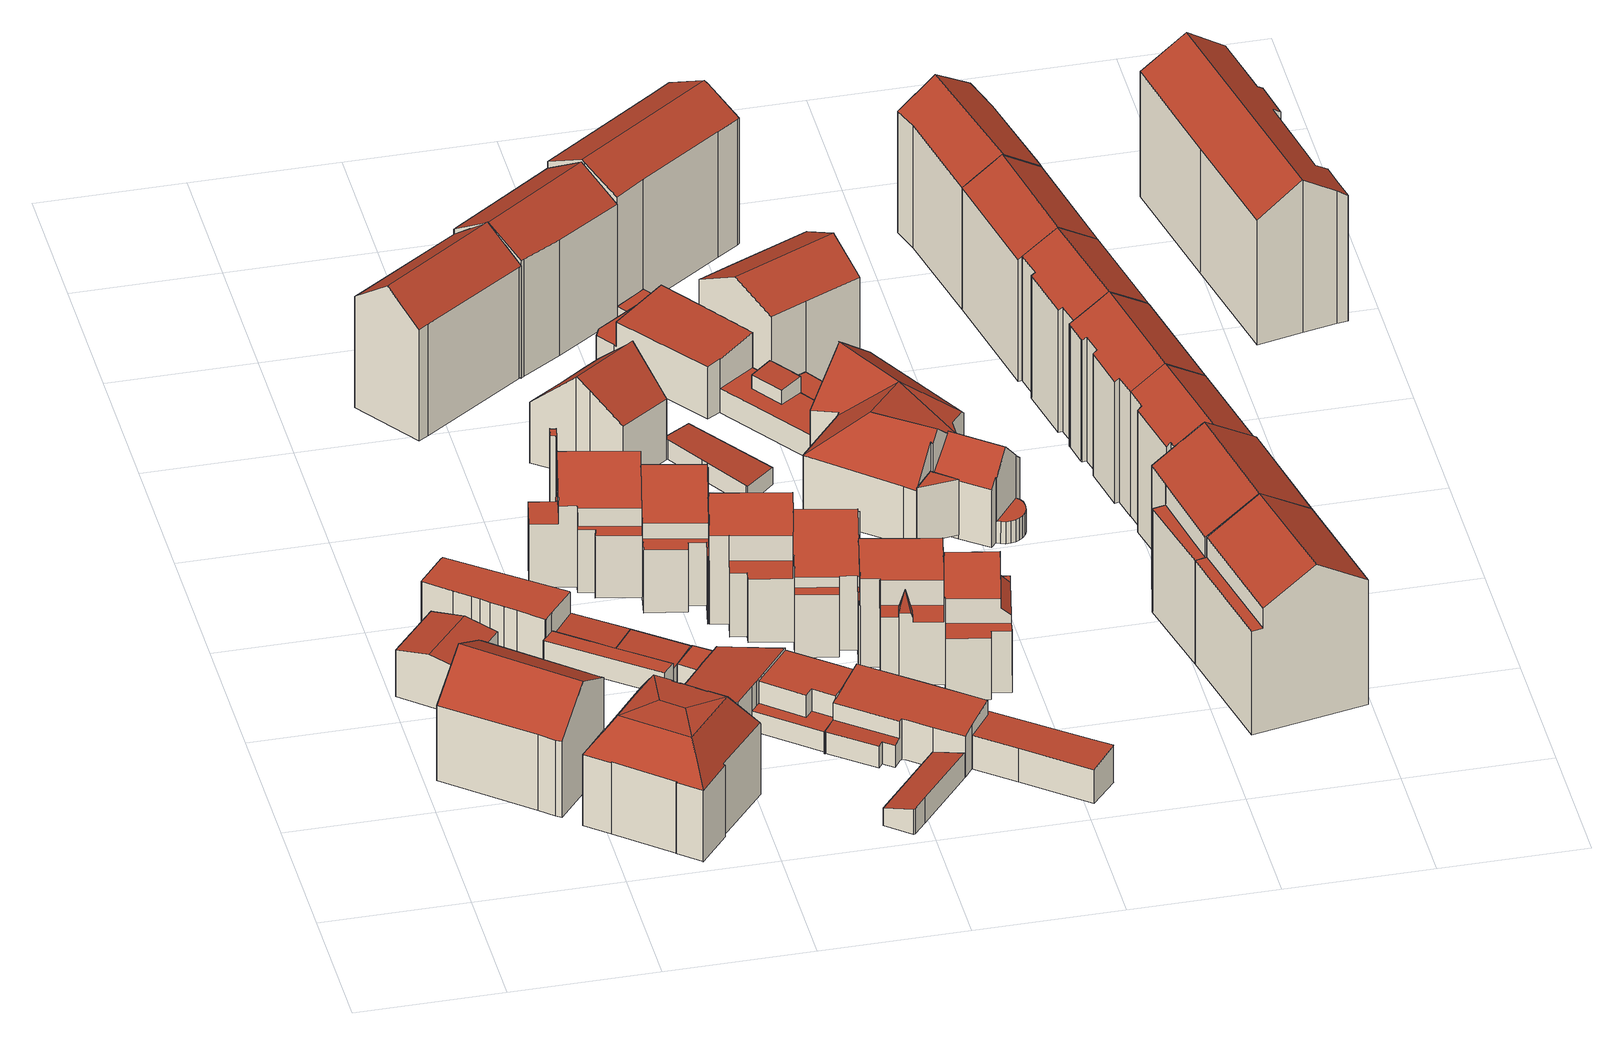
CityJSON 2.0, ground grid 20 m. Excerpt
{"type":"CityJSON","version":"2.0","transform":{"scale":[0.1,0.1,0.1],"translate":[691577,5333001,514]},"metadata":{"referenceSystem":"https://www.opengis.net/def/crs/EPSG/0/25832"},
"CityObjects":{
"building1":{"type":"Building","attributes":{"Gemeindeschluessel":"09162000","HoeheDach":"532.790","HoeheGrund":"515.378","Methode":"2000","NiedrigsteTraufeDesGebaeudes":"527.040","Geometrietyp2DReferenz":"3000","function":"31001_1000","roofType":"3100","measuredHeight":17.41,"storeysAboveGround":5},"geometry":[{"type":"MultiSurface","lod":"2","boundaries":[[[0,1,2,3,4,5,6,7,8]],[[2,9,10,3]],[[6,11,12,7]],[[0,13,14,15,1]],[[16,17,18,10,9,15,14]],[[5,17,16,11,6]],[[1,15,9,2]],[[19,12,11,16,14,13]],[[7,12,19,8]],[[8,19,13,0]],[[3,10,18,4]],[[4,18,17,5]]],"semantics":{"surfaces":[{"type":"GroundSurface"},{"type":"WallSurface"},{"type":"RoofSurface"}],"values":[0,1,1,1,2,1,1,2,1,1,1,1]}}]},
"building2":{"type":"Building","attributes":{"Gemeindeschluessel":"09162000","HoeheDach":"523.730","HoeheGrund":"515.573","Methode":"1000","NiedrigsteTraufeDesGebaeudes":"522.812","Geometrietyp2DReferenz":"3000","function":"31001_1000","roofType":"3100","measuredHeight":8.16,"storeysAboveGround":2},"geometry":[{"type":"MultiSurface","lod":"2","boundaries":[[[20,21,22,23]],[[24,25,26,27]],[[28,29,25,24]],[[27,26,20,23,30,31]],[[30,23,22,32]],[[32,22,21,29,28]],[[32,28,24,27,31,30]],[[21,20,26,25,29]]],"semantics":{"surfaces":[{"type":"RoofSurface"},{"type":"WallSurface"},{"type":"GroundSurface"}],"values":[0,1,1,1,1,1,2,0]}}]},
"building3":{"type":"Building","attributes":{"Gemeindeschluessel":"09162000","HoeheDach":"531.680","HoeheGrund":"515.320","Methode":"2000","NiedrigsteTraufeDesGebaeudes":"526.230","Geometrietyp2DReferenz":"3000","function":"31001_1000","roofType":"3400","measuredHeight":16.36,"storeysAboveGround":3},"geometry":[{"type":"MultiSurface","lod":"2","boundaries":[[[33,34,35,36]],[[37,38,39,40]],[[41,42,43,44]],[[45,41,44,46,47,48,37,40,49,50,51,52,53,54,33,36,55,56,57,58,59,60,61,62,63,64,65]],[[62,66,67,63]],[[68,39,38,69,70,71,72,73,74,75]],[[35,76,77,56,55,36]],[[50,78,79,51]],[[80,75,74]],[[81,82,66,62,61,60]],[[83,84,77,76]],[[39,68,40]],[[59,85,81,60]],[[40,68,75,80,49]],[[41,45,65,86,87,42]],[[88,89,90,73]],[[47,46,91,70,69,48]],[[63,67,92,64]],[[79,93,94,52,51]],[[95,96,82,81,85,83,76,35,34,97,89,88]],[[72,95,88,73]],[[44,43,91,46]],[[59,58,57,84,83,85]],[[56,77,84,57]],[[33,54,53,98,97,34]],[[99,96,95,72]],[[64,92,86,65]],[[52,94,98,53]],[[96,87,86,92,67,66,82]],[[48,69,38,37]],[[49,80,78,50]],[[100,89,97,98,94,93]],[[74,73,90,89,100,93,79,78,80]],[[71,70,91,43,42,87,96,99,72]]],"semantics":{"surfaces":[{"type":"WallSurface"},{"type":"GroundSurface"},{"type":"RoofSurface"}],"values":[0,0,0,1,0,2,0,0,0,0,2,0,0,0,0,2,0,0,0,2,2,0,0,0,0,2,0,0,2,0,0,2,2,2]}}]},
"building4":{"type":"Building","attributes":{"Gemeindeschluessel":"09162000","HoeheDach":"521.650","HoeheGrund":"514.339","Methode":"9999","NiedrigsteTraufeDesGebaeudes":"521.650","Geometrietyp2DReferenz":"3000","function":"31001_1000","roofType":"1000","measuredHeight":7.31,"storeysAboveGround":2},"geometry":[{"type":"MultiSurface","lod":"2","boundaries":[[[101,102,103,104,105,106,107,108,109,110,111,112,113,114,115]],[[112,116,117,113]],[[106,118,119,107]],[[120,121,122,123,117,116,124,125,126,127,119,118,128,129,130]],[[102,120,130,103]],[[109,126,125,110]],[[103,130,129,104]],[[111,124,116,112]],[[114,123,122,115]],[[108,127,126,109]],[[105,128,118,106]],[[113,117,123,114]],[[107,119,127,108]],[[110,125,124,111]],[[115,122,121,101]],[[101,121,120,102]],[[104,129,128,105]]],"semantics":{"surfaces":[{"type":"GroundSurface"},{"type":"WallSurface"},{"type":"RoofSurface"}],"values":[0,1,1,2,1,1,1,1,1,1,1,1,1,1,1,1,1]}}]},
"building5":{"type":"Building","attributes":{"Gemeindeschluessel":"09162000","HoeheDach":"518.880","HoeheGrund":"515.483","Methode":"2000","NiedrigsteTraufeDesGebaeudes":"518.880","Geometrietyp2DReferenz":"3000","function":"31001_2463","roofType":"1000","measuredHeight":3.4,"storeysAboveGround":1},"geometry":[{"type":"MultiSurface","lod":"2","boundaries":[[[131,132,133,134]],[[135,136,132,131]],[[137,138,139,140,133,132,136,141]],[[142,141,136,135]],[[134,133,140,143]],[[144,137,141,142]],[[142,135,131,134,143,145,146,144]],[[145,139,138,146]],[[146,138,137,144]],[[143,140,139,145]]],"semantics":{"surfaces":[{"type":"WallSurface"},{"type":"RoofSurface"},{"type":"GroundSurface"}],"values":[0,0,1,0,0,0,2,0,0,0]}}]},
"building6":{"type":"Building","attributes":{"Gemeindeschluessel":"09162000","HoeheDach":"518.397","HoeheGrund":"515.453","Methode":"2000","NiedrigsteTraufeDesGebaeudes":"518.003","Geometrietyp2DReferenz":"3000","function":"31001_1000","roofType":"1000","measuredHeight":2.94,"storeysAboveGround":2},"geometry":[{"type":"MultiSurface","lod":"2","boundaries":[[[147,148,149,150]],[[151,152,148,147]],[[150,149,153,154]],[[154,153,155,156]],[[154,156,151,147,150]],[[149,148,152,155,153]],[[156,155,152,151]]],"semantics":{"surfaces":[{"type":"WallSurface"},{"type":"GroundSurface"},{"type":"RoofSurface"}],"values":[0,0,0,0,1,2,0]}}]},
"building7":{"type":"Building","attributes":{"Gemeindeschluessel":"09162000","HoeheDach":"518.130","HoeheGrund":"515.570","Methode":"2000","NiedrigsteTraufeDesGebaeudes":"518.130","Geometrietyp2DReferenz":"3000","function":"51009_1610","roofType":"1000","measuredHeight":2.56},"geometry":[{"type":"MultiSurface","lod":"2","boundaries":[[[157,158,159,160]],[[161,162,163,164]],[[164,163,158,157]],[[159,158,163,162]],[[161,164,157,160]],[[160,159,162,161]]],"semantics":{"surfaces":[{"type":"WallSurface"},{"type":"RoofSurface"},{"type":"GroundSurface"}],"values":[0,0,0,1,2,0]}}]},
"building8":{"type":"Building","attributes":{"Gemeindeschluessel":"09162000","HoeheDach":"518.397","HoeheGrund":"515.453","Methode":"2000","NiedrigsteTraufeDesGebaeudes":"518.004","Geometrietyp2DReferenz":"3000","function":"31001_1000","roofType":"1000","measuredHeight":2.94,"storeysAboveGround":2},"geometry":[{"type":"MultiSurface","lod":"2","boundaries":[[[151,152,165,166]],[[147,148,152,151]],[[147,151,166,167,168]],[[169,170,165,152,148]],[[168,169,148,147]],[[166,165,170,167]],[[167,170,169,168]]],"semantics":{"surfaces":[{"type":"WallSurface"},{"type":"GroundSurface"},{"type":"RoofSurface"}],"values":[0,0,1,2,0,0,0]}}]},
"building9":{"type":"Building","attributes":{"Gemeindeschluessel":"09162000","HoeheDach":"522.341","HoeheGrund":"515.404","Methode":"1000","NiedrigsteTraufeDesGebaeudes":"518.656","Geometrietyp2DReferenz":"3000","function":"31001_1000","roofType":"2100","measuredHeight":6.94,"storeysAboveGround":2},"geometry":[{"type":"MultiSurface","lod":"2","boundaries":[[[171,172,173,174,175,176,177,178,179,180]],[[177,181,182,178]],[[179,183,184,180]],[[174,185,186,175]],[[177,176,187,188,189,181]],[[179,178,182,190,191,183]],[[189,190,182,181]],[[189,188,191,190]],[[187,186,185,192,193,194,184,183,191,188]],[[194,171,180,184]],[[187,176,175,186]],[[172,193,192,173]],[[173,192,185,174]],[[171,194,193,172]]],"semantics":{"surfaces":[{"type":"GroundSurface"},{"type":"WallSurface"},{"type":"RoofSurface"}],"values":[0,1,1,1,1,1,2,1,2,1,1,1,1,1]}}]},
"building10":{"type":"Building","attributes":{"Gemeindeschluessel":"09162000","HoeheDach":"536.572","HoeheGrund":"515.158","Methode":"1000","NiedrigsteTraufeDesGebaeudes":"532.340","Geometrietyp2DReferenz":"3000","function":"31001_1000","roofType":"3100","measuredHeight":21.41,"storeysAboveGround":6},"geometry":[{"type":"MultiSurface","lod":"2","boundaries":[[[195,196,197,198]],[[199,200,201,202]],[[199,203,197,196,200]],[[204,198,197,203]],[[205,206,207,208]],[[206,204,203,199,202,207]],[[205,208,201,200,196,195]],[[202,201,208,207]],[[195,198,204,206,205]]],"semantics":{"surfaces":[{"type":"RoofSurface"},{"type":"WallSurface"},{"type":"GroundSurface"}],"values":[0,1,1,1,1,2,0,1,1]}}]},
"building11":{"type":"Building","attributes":{"Gemeindeschluessel":"09162000","HoeheDach":"532.075","HoeheGrund":"514.206","Methode":"2000","NiedrigsteTraufeDesGebaeudes":"523.849","Geometrietyp2DReferenz":"3000","function":"31001_1000","roofType":"3100","measuredHeight":17.87,"storeysAboveGround":4},"geometry":[{"type":"MultiSurface","lod":"2","boundaries":[[[209,210,211,212,213,214]],[[215,216,217,218]],[[219,220,221,222]],[[223,224,225,226,227,228,229,230]],[[231,232,233,234]],[[235,236,237,238,239,240]],[[241,242,226,225,243,244]],[[245,214,213,246,247,248,249,250,251]],[[252,253,242,241,254,255,256]],[[257,258,259,260,261,262]],[[263,264,231,234,265,266,267,236,235,268,269,270,271,272,273,224,223,274,275,215,218,258,257,219,222,210,209,276,277]],[[250,263,277,251]],[[252,256,278,229,228]],[[279,246,213,212]],[[247,280,255,254,281,282,283]],[[216,284,285,286,287]],[[288,283,282,289]],[[264,290,232,231]],[[291,265,234,233]],[[276,245,251,277]],[[265,291,292,266]],[[272,244,243,273]],[[293,221,220,262,261,294,286,256,255,280]],[[273,243,225,224]],[[212,211,295,279]],[[275,296,284,216,215]],[[297,294,261,260]],[[269,298,299,270]],[[287,286,294,297]],[[218,217,259,258]],[[286,285,278,256]],[[223,230,300,274]],[[298,301,302,288,289,299]],[[303,304,239,238]],[[267,305,237,236]],[[210,222,221,293,295,211]],[[240,239,304,249,248]],[[246,279,295,293,280,247]],[[287,297,260,259,217,216]],[[252,228,227,253]],[[240,248,247,283,288,302]],[[291,233,232,290,303,238,237,305,292]],[[272,271,281,254,241,244]],[[274,300,296,275]],[[257,262,220,219]],[[268,235,240,302,301]],[[268,301,298,269]],[[290,264,263,250,249,304,303]],[[271,270,299,289,282,281]],[[227,226,242,253]],[[245,276,209,214]],[[266,292,305,267]],[[230,229,278,285,284,296,300]]],"semantics":{"surfaces":[{"type":"WallSurface"},{"type":"RoofSurface"},{"type":"GroundSurface"}],"values":[0,0,0,0,0,0,1,1,0,0,2,0,0,0,1,0,0,0,0,0,0,0,1,0,1,0,0,0,0,0,0,0,1,0,0,0,1,0,1,1,0,1,0,0,0,0,0,0,0,0,0,0,1]}}]},
"building12":{"type":"Building","attributes":{"Gemeindeschluessel":"09162000","HoeheDach":"521.963","HoeheGrund":"515.460","Methode":"2000","NiedrigsteTraufeDesGebaeudes":"518.640","Geometrietyp2DReferenz":"3000","function":"31001_1000","roofType":"1000","measuredHeight":6.5,"storeysAboveGround":2},"geometry":[{"type":"MultiSurface","lod":"2","boundaries":[[[306,307,308,309,310,311,312,313]],[[310,309,314,315,316,311]],[[317,308,307,318]],[[319,320,321,322,323,324]],[[317,325,326,327,314,309,308]],[[328,329,321,320]],[[330,306,313,331]],[[327,326,328,320,319,324,332,333,334,316,315,314]],[[335,331,313,312,311,316,334,333,332]],[[324,323,335,332]],[[326,325,329,328]],[[322,321,329,325,317,318,330,331,335,323]],[[318,307,306,330]]],"semantics":{"surfaces":[{"type":"RoofSurface"},{"type":"WallSurface"},{"type":"GroundSurface"}],"values":[0,1,1,1,1,1,1,2,1,1,1,0,1]}}]},
"building13":{"type":"Building","attributes":{"Gemeindeschluessel":"09162000","HoeheDach":"518.957","HoeheGrund":"515.120","Methode":"1000","NiedrigsteTraufeDesGebaeudes":"517.737","Geometrietyp2DReferenz":"3000","function":"31001_1000","roofType":"2100","measuredHeight":3.84},"geometry":[{"type":"MultiSurface","lod":"2","boundaries":[[[336,337,338,339]],[[338,337,340,341,342,343]],[[336,339,344,345,346,347]],[[343,344,339,338]],[[342,345,344,343]],[[341,346,345,342]],[[340,347,346,341]],[[347,340,337,336]]],"semantics":{"surfaces":[{"type":"WallSurface"},{"type":"GroundSurface"},{"type":"RoofSurface"}],"values":[0,1,2,0,0,0,0,0]}}]},
"building14":{"type":"Building","attributes":{"Gemeindeschluessel":"09162000","HoeheDach":"530.280","HoeheGrund":"515.076","Methode":"2000","NiedrigsteTraufeDesGebaeudes":"524.490","Geometrietyp2DReferenz":"3000","function":"31001_1000","roofType":"3100","measuredHeight":15.2,"storeysAboveGround":4},"geometry":[{"type":"MultiSurface","lod":"2","boundaries":[[[348,349,350,351]],[[351,350,352,353]],[[354,355,356,357,358]],[[359,360,361,362]],[[363,364,365,366]],[[367,368,360,359]],[[353,352,369,370,371]],[[371,370,368,367]],[[366,365,349,348]],[[358,357,372,373]],[[362,361,355,354]],[[374,375,364,363]],[[353,371,367,359,362,354,358,373,374,363,366,348,351]],[[355,361,360,368,370,369,356]],[[357,356,369,352,350,349,365,364,375,372]],[[373,372,375,374]]],"semantics":{"surfaces":[{"type":"WallSurface"},{"type":"GroundSurface"},{"type":"RoofSurface"}],"values":[0,0,0,0,0,0,0,0,0,0,0,0,1,2,2,0]}}]},
"building15":{"type":"Building","attributes":{"Gemeindeschluessel":"09162000","HoeheDach":"523.006","HoeheGrund":"515.330","Methode":"2000","NiedrigsteTraufeDesGebaeudes":"518.584","Geometrietyp2DReferenz":"3000","function":"31001_1000","roofType":"2100","measuredHeight":7.68},"geometry":[{"type":"MultiSurface","lod":"2","boundaries":[[[376,377,378,379,380,381,382,383,384,385,386,387,388]],[[389,382,381,390]],[[391,392,393,394,395,396,397,321]],[[390,381,380,398]],[[399,391,321,400]],[[401,395,394,402]],[[403,383,382,389]],[[404,405,379,378,377,406]],[[407,387,386,408]],[[396,395,401,409,406,377,376]],[[410,392,391,399]],[[390,398,405,404,406,409,401,402,411,410,399,400,412,407,408,413,414,403,389]],[[398,380,379,405]],[[396,376,388,397]],[[402,394,393,411]],[[384,383,403,414,413,385]],[[321,397,388,387,407,412,400]],[[411,393,392,410]],[[408,386,385,413]]],"semantics":{"surfaces":[{"type":"RoofSurface"},{"type":"WallSurface"},{"type":"GroundSurface"}],"values":[0,1,0,1,1,1,1,1,1,1,1,2,1,1,1,1,1,1,1]}}]},
"building16":{"type":"Building","attributes":{"Gemeindeschluessel":"09162000","HoeheDach":"531.800","HoeheGrund":"514.120","Methode":"2000","NiedrigsteTraufeDesGebaeudes":"523.820","Geometrietyp2DReferenz":"3000","function":"31001_1000","roofType":"3100","measuredHeight":17.68,"storeysAboveGround":4},"geometry":[{"type":"MultiSurface","lod":"2","boundaries":[[[415,416,417,418]],[[419,420,421,422,423,424]],[[425,426,427,428,429,430,431,422,421,432]],[[433,434,435,436,437,438,420,419,439,440,441,442,443,444,445,446,447,448,449,415,418,450,451]],[[448,447,452,453,454]],[[455,425,432,456]],[[418,417,457,450]],[[444,458,459,445]],[[460,455,456,461]],[[443,462,458,444]],[[450,457,463,451]],[[449,448,454,464,465,466]],[[437,460,461,438]],[[437,436,426,425,455,460]],[[420,438,461,456,432,421]],[[446,467,452,447]],[[468,431,430,463,457,417,416,466,465]],[[469,470,471,472]],[[470,429,428,471]],[[435,427,426,436]],[[433,451,463,430,429,470,469]],[[473,474,462,443,442,475]],[[476,477,478,479]],[[419,424,480,439]],[[475,442,441,479,478]],[[422,431,468,477,476,423]],[[453,452,467,459,458,462,474]],[[439,480,481,440]],[[480,424,423,476,479,481]],[[440,481,479,441]],[[445,459,467,446]],[[475,478,477,468,482,473]],[[482,464,454,453,474,473]],[[449,466,416,415]],[[433,469,472,434]],[[435,434,472,471,428,427]],[[468,465,464,482]]],"semantics":{"surfaces":[{"type":"WallSurface"},{"type":"RoofSurface"},{"type":"GroundSurface"}],"values":[0,0,1,2,0,0,0,0,1,0,0,0,0,0,0,0,1,1,0,0,0,0,0,0,0,0,1,0,1,0,0,1,1,0,0,0,0]}}]},
"building17":{"type":"Building","attributes":{"Gemeindeschluessel":"09162000","HoeheDach":"536.623","HoeheGrund":"514.996","Methode":"1000","NiedrigsteTraufeDesGebaeudes":"532.786","Geometrietyp2DReferenz":"3000","function":"31001_1000","roofType":"3100","measuredHeight":21.63,"storeysAboveGround":5},"geometry":[{"type":"MultiSurface","lod":"2","boundaries":[[[483,484,485,486]],[[487,488,489,490]],[[488,487,491,492]],[[493,494,495,496,497]],[[498,499,496,495]],[[500,501,502,503,504]],[[484,498,495,494,489,488,492,501,500,485]],[[492,491,502,501]],[[486,504,503,497,496,499,483]],[[486,485,500,504]],[[494,493,490,489]],[[487,490,493,497,503,502,491]],[[484,483,499,498]]],"semantics":{"surfaces":[{"type":"WallSurface"},{"type":"GroundSurface"},{"type":"RoofSurface"}],"values":[0,0,0,0,0,0,1,0,2,0,0,2,0]}}]},
"building18":{"type":"Building","attributes":{"Gemeindeschluessel":"09162000","HoeheDach":"518.278","HoeheGrund":"515.283","Methode":"2000","NiedrigsteTraufeDesGebaeudes":"517.923","Geometrietyp2DReferenz":"3000","function":"31001_2000","roofType":"1000","measuredHeight":3},"geometry":[{"type":"MultiSurface","lod":"2","boundaries":[[[505,506,507,508]],[[508,507,509,510]],[[511,512,513,514]],[[510,509,515,516]],[[517,512,511,518]],[[519,514,513,520]],[[521,515,509,507,506,518,511,514,519]],[[522,521,519,520]],[[517,505,508,510,516,522,520,513,512]],[[517,518,506,505]],[[515,521,522,516]]],"semantics":{"surfaces":[{"type":"WallSurface"},{"type":"RoofSurface"},{"type":"GroundSurface"}],"values":[0,0,0,0,0,0,1,0,2,0,0]}}]},
"building19":{"type":"Building","attributes":{"Gemeindeschluessel":"09162000","HoeheDach":"520.893","HoeheGrund":"515.200","Methode":"1000","NiedrigsteTraufeDesGebaeudes":"520.381","Geometrietyp2DReferenz":"3000","function":"31001_2000","roofType":"1000","measuredHeight":5.69,"storeysAboveGround":2},"geometry":[{"type":"MultiSurface","lod":"2","boundaries":[[[523,524,525,526,527,528,529,530,531,532,533]],[[533,532,531,534,535,536]],[[537,524,523,538]],[[539,530,529,540]],[[537,541,542,526,525,524]],[[528,527,526,542,543,544,540,529]],[[538,523,533,536]],[[541,537,538,536,535,534,539,540,544,543,542]],[[534,531,530,539]]],"semantics":{"surfaces":[{"type":"RoofSurface"},{"type":"WallSurface"},{"type":"GroundSurface"}],"values":[0,1,1,1,1,1,1,2,1]}}]},
"building20":{"type":"Building","attributes":{"Gemeindeschluessel":"09162000","HoeheDach":"532.039","HoeheGrund":"514.280","Methode":"2000","NiedrigsteTraufeDesGebaeudes":"523.838","Geometrietyp2DReferenz":"3000","function":"31001_1000","roofType":"3100","measuredHeight":17.76,"storeysAboveGround":4},"geometry":[{"type":"MultiSurface","lod":"2","boundaries":[[[545,546,547,548,549,550]],[[551,552,553,554]],[[555,556,557,558]],[[559,560,561,562]],[[548,563,564,565,566,567,549]],[[568,569,570,571,572,573,574,575,576,577,578]],[[579,580,581,582,583,584,560,559,585]],[[586,587,588,589]],[[582,590,591,592,593,583]],[[594,595,596,597,571,570]],[[598,599,556,555,600,601]],[[595,602,574,573,603,596]],[[593,598,601,604,605,584,583]],[[603,573,572,606]],[[599,592,591,568,578,557,556]],[[605,561,560,584]],[[593,592,599,598]],[[554,553,607,608]],[[548,547,609,563]],[[610,579,585,611,612,613,604]],[[614,615,565,564]],[[581,550,549,567,590,582]],[[566,588,587,616,591,590,567]],[[562,612,611]],[[559,562,611,585]],[[601,600,610,604]],[[586,594,570,569,616,587]],[[564,563,609,614]],[[597,596,603,606]],[[580,608,607,545,550,581]],[[578,577,617,558,557]],[[604,613,561,605]],[[618,589,588,566,565,615]],[[575,574,602,619]],[[620,618,615,614,609,547,546,621]],[[620,621,552,551]],[[591,616,569,568]],[[617,577,576,622]],[[620,551,554,608,580,579,610,600,555,558,617,622,619,602,595,594,586,589,618]],[[606,572,571,597]],[[562,561,613,612]],[[622,576,575,619]],[[545,607,553,552,621,546]]],"semantics":{"surfaces":[{"type":"WallSurface"},{"type":"RoofSurface"},{"type":"GroundSurface"}],"values":[0,0,0,1,0,1,0,0,0,0,0,0,1,0,1,0,0,0,1,0,1,1,1,1,1,0,0,0,1,0,0,0,0,0,0,0,0,0,2,0,1,0,1]}}]},
"building21":{"type":"Building","attributes":{"Gemeindeschluessel":"09162000","HoeheDach":"523.907","HoeheGrund":"514.671","Methode":"2000","NiedrigsteTraufeDesGebaeudes":"518.540","Geometrietyp2DReferenz":"3000","function":"31001_2000","roofType":"1000","measuredHeight":9.24},"geometry":[{"type":"MultiSurface","lod":"2","boundaries":[[[623,624,625,626]],[[627,628,629,630]],[[631,632,633,634]],[[635,636,637,638,639,640,641]],[[642,643,644,645]],[[646,640,639,647,624,623]],[[630,629,632,631]],[[624,647,648,627,630,631,634,649,650,651,652,653,654,625]],[[654,655,626,625]],[[654,653,656,657,658,655]],[[651,650,635,641,659,660,661,662,652]],[[645,644,661,660]],[[663,637,636,664]],[[658,657,643,642]],[[634,633,665,649]],[[627,648,638,637,663,628]],[[643,657,656,662,661,644]],[[659,641,640,646]],[[647,639,638,648]],[[623,626,655,658,642,645,660,659,646]],[[652,662,656,653]],[[650,649,665,664,636,635]],[[629,628,663,664,665,633,632]]],"semantics":{"surfaces":[{"type":"WallSurface"},{"type":"RoofSurface"},{"type":"GroundSurface"}],"values":[0,0,0,1,0,0,0,2,0,0,0,0,0,0,0,0,1,0,0,1,0,0,1]}}]},
"building22":{"type":"Building","attributes":{"Gemeindeschluessel":"09162000","HoeheDach":"517.025","HoeheGrund":"514.380","Methode":"1000","NiedrigsteTraufeDesGebaeudes":"517.025","Geometrietyp2DReferenz":"3000","function":"31001_2000","roofType":"1000","measuredHeight":2.65},"geometry":[{"type":"MultiSurface","lod":"2","boundaries":[[[666,667,668,669]],[[670,671,672,673]],[[674,667,666,675,676,677]],[[671,668,667,674,677,678,672]],[[669,668,671,670]],[[672,678,677,676,679,673]],[[669,670,673,679,676,675,666]]],"semantics":{"surfaces":[{"type":"WallSurface"},{"type":"RoofSurface"},{"type":"GroundSurface"}],"values":[0,0,0,1,0,0,2]}}]},
"building23":{"type":"Building","attributes":{"Gemeindeschluessel":"09162000","HoeheDach":"537.016","HoeheGrund":"514.540","Methode":"1000","NiedrigsteTraufeDesGebaeudes":"533.875","Geometrietyp2DReferenz":"3000","function":"31001_1000","roofType":"3100","measuredHeight":22.48,"storeysAboveGround":6},"geometry":[{"type":"MultiSurface","lod":"2","boundaries":[[[680,681,682,683,684,685]],[[686,687,688,689,690,691,692,693,694,695,696,697,698]],[[692,685,684,693]],[[693,684,683,694]],[[694,683,682,695]],[[681,699,697,696,695,682]],[[687,700,701,688]],[[688,701,702,689]],[[703,702,701,700,704,705,699,681,680]],[[698,705,704,686]],[[686,704,700,687]],[[691,690,703,680,685,692]],[[689,702,703,690]],[[697,699,705,698]]],"semantics":{"surfaces":[{"type":"RoofSurface"},{"type":"GroundSurface"},{"type":"WallSurface"}],"values":[0,1,2,2,2,2,2,2,0,2,2,2,2,2]}}]},
"building24":{"type":"Building","attributes":{"Gemeindeschluessel":"09162000","HoeheDach":"516.868","HoeheGrund":"514.250","Methode":"1000","NiedrigsteTraufeDesGebaeudes":"516.868","Geometrietyp2DReferenz":"3000","function":"31001_2000","roofType":"1000","measuredHeight":2.62},"geometry":[{"type":"MultiSurface","lod":"2","boundaries":[[[706,707,708,709,710,711]],[[712,706,711,713,714,715]],[[715,714,716,717]],[[707,706,712,715,717,718,719,720,708]],[[714,713,711,710,709,721,722,723,716]],[[716,723,722,719,718,717]],[[721,709,708,720,719,722]]],"semantics":{"surfaces":[{"type":"WallSurface"},{"type":"GroundSurface"},{"type":"RoofSurface"}],"values":[0,0,0,1,2,0,0]}}]},
"building25":{"type":"Building","attributes":{"Gemeindeschluessel":"09162000","HoeheDach":"523.590","HoeheGrund":"514.980","Methode":"1000","NiedrigsteTraufeDesGebaeudes":"523.590","Geometrietyp2DReferenz":"3000","function":"31001_1000","roofType":"1000","measuredHeight":8.61,"storeysAboveGround":1},"geometry":[{"type":"MultiSurface","lod":"2","boundaries":[[[724,725,726,727]],[[727,726,728,729]],[[728,726,725]],[[724,727,729]],[[729,728,725,724]]],"semantics":{"surfaces":[{"type":"WallSurface"},{"type":"RoofSurface"},{"type":"GroundSurface"}],"values":[0,0,1,2,0]}}]},
"building26":{"type":"Building","attributes":{"Gemeindeschluessel":"09162000","HoeheDach":"531.119","HoeheGrund":"514.404","Methode":"1000","NiedrigsteTraufeDesGebaeudes":"527.806","Geometrietyp2DReferenz":"3000","function":"31001_1000","roofType":"3100","measuredHeight":16.71,"storeysAboveGround":4},"geometry":[{"type":"MultiSurface","lod":"2","boundaries":[[[669,666,730,731,732,733,734,735]],[[736,730,666,737]],[[738,739,740,741,742,743]],[[731,730,736,743,742]],[[741,732,731,742]],[[738,744,669,735,734,739]],[[669,744,737,666]],[[733,740,739,734]],[[732,741,740,733]],[[738,743,736,737,744]]],"semantics":{"surfaces":[{"type":"GroundSurface"},{"type":"WallSurface"},{"type":"RoofSurface"}],"values":[0,1,2,1,1,1,1,1,1,2]}}]},
"building27":{"type":"Building","attributes":{"Gemeindeschluessel":"09162000","HoeheDach":"529.500","HoeheGrund":"514.423","Methode":"2000","NiedrigsteTraufeDesGebaeudes":"517.820","Geometrietyp2DReferenz":"3000","function":"31001_1000","roofType":"3100","measuredHeight":15.08,"storeysAboveGround":3},"geometry":[{"type":"MultiSurface","lod":"2","boundaries":[[[745,746,747,748]],[[749,750,751,752]],[[753,754,755,756]],[[757,758,759,760]],[[761,762,763,764]],[[765,766,767,768,769,770,771]],[[772,773,774,775]],[[776,777,773,772,778]],[[779,778,772,775,780]],[[781,782,783,784]],[[770,785,779,780,786,787]],[[788,789,790,791]],[[769,785,770]],[[792,793,794,795]],[[796,797,754,753]],[[798,768,767,799]],[[791,790,782,781]],[[800,780,775,801,802]],[[803,787,786,804]],[[760,759,805,806]],[[807,808,758,757]],[[803,755,754,797,809,765,771,787]],[[810,811,812,800,802]],[[813,749,752,801,775,814]],[[813,815,750,749]],[[806,805,816,817]],[[796,753,756,792,795,811,810,751,750,815,761,764,818,777,776,798,799,745,748,819,807,757,760,806,817,788,791,781,784]],[[820,821,766,765,809]],[[777,818,822,774,773]],[[812,794,793,804,786,780,800]],[[745,799,767,766,821,746]],[[817,816,789,788]],[[775,774,822,763,762,814]],[[819,823,808,807]],[[792,756,755,803,804,793]],[[796,784,783,820,809,797]],[[751,810,802,801,752]],[[764,763,822,818]],[[748,747,823,819]],[[798,776,778,779,785,769,768]],[[795,794,812,811]],[[761,815,813,814,762]],[[820,783,782,790,789,816,805,759,758,808,823,747,746,821]],[[770,787,771]]],"semantics":{"surfaces":[{"type":"WallSurface"},{"type":"RoofSurface"},{"type":"GroundSurface"}],"values":[0,0,0,0,0,1,1,0,1,0,1,0,0,0,0,0,0,1,0,0,0,1,0,1,0,0,2,0,0,1,0,0,1,0,0,0,0,0,0,0,0,0,1,0]}}]},
"building28":{"type":"Building","attributes":{"Gemeindeschluessel":"09162000","HoeheDach":"517.732","HoeheGrund":"514.900","Methode":"1000","NiedrigsteTraufeDesGebaeudes":"517.732","Geometrietyp2DReferenz":"3000","function":"51009_1610","roofType":"1000","measuredHeight":2.83},"geometry":[{"type":"MultiSurface","lod":"2","boundaries":[[[824,825,826,827]],[[828,829,830,831,832,833]],[[832,834,825,824,835,833]],[[827,826,830,829]],[[829,828,833,835,824,827]],[[831,830,826,825,834,832]]],"semantics":{"surfaces":[{"type":"WallSurface"},{"type":"GroundSurface"},{"type":"RoofSurface"}],"values":[0,0,0,0,1,2]}}]},
"building29":{"type":"Building","attributes":{"Gemeindeschluessel":"09162000","HoeheDach":"538.740","HoeheGrund":"514.990","Methode":"2000","NiedrigsteTraufeDesGebaeudes":"531.000","Geometrietyp2DReferenz":"3000","function":"31001_1000","roofType":"3100","measuredHeight":23.75,"storeysAboveGround":6},"geometry":[{"type":"MultiSurface","lod":"2","boundaries":[[[836,837,838,839]],[[840,841,842,843]],[[844,839,838,845,841,840,846,847,848]],[[849,850,851,843,842,852,837,836,853]],[[852,842,841,845]],[[853,836,839,844]],[[849,853,844,848]],[[851,850,849,848,847,846,840,843]],[[837,852,845,838]]],"semantics":{"surfaces":[{"type":"WallSurface"},{"type":"RoofSurface"},{"type":"GroundSurface"}],"values":[0,0,0,0,1,1,0,2,1]}}]},
"building30":{"type":"Building","attributes":{"Gemeindeschluessel":"09162000","HoeheDach":"538.710","HoeheGrund":"514.960","Methode":"2000","NiedrigsteTraufeDesGebaeudes":"531.000","Geometrietyp2DReferenz":"3000","function":"31001_1000","roofType":"3100","measuredHeight":23.75,"storeysAboveGround":6},"geometry":[{"type":"MultiSurface","lod":"2","boundaries":[[[848,854,855,840,841,856,857,858,844]],[[859,860,861,862]],[[863,864,841,840]],[[865,866,864,863]],[[867,868,869,870]],[[858,857,871,872]],[[861,873,866,865,874,862]],[[875,871,857,856,873,861,860,869,868]],[[870,869,860,859]],[[876,875,868,867]],[[877,872,871,875,876,878,879]],[[844,858,872,877]],[[856,841,864,866,873]],[[848,844,877,879]],[[855,854,848,879,878,876,867,870,859,862,874,865,863,840]]],"semantics":{"surfaces":[{"type":"WallSurface"},{"type":"RoofSurface"},{"type":"GroundSurface"}],"values":[0,0,0,0,0,0,0,1,0,0,0,1,1,0,2]}}]},
"building31":{"type":"Building","attributes":{"Gemeindeschluessel":"09162000","HoeheDach":"537.008","HoeheGrund":"514.890","Methode":"1000","NiedrigsteTraufeDesGebaeudes":"533.632","Geometrietyp2DReferenz":"3000","function":"31001_1000","roofType":"3100","measuredHeight":22.12,"storeysAboveGround":4},"geometry":[{"type":"MultiSurface","lod":"2","boundaries":[[[880,881,882,883]],[[884,885,886,887]],[[888,889,890,891]],[[892,893,894,895]],[[896,897,898,899]],[[895,894,885,884]],[[886,885,894,893,900,901,898,897,902]],[[900,890,889,882,881,901]],[[898,901,881,880,903,899]],[[891,904,892,895,884,887,905,896,899,903,880,883,888]],[[887,886,902,905]],[[883,882,889,888]],[[905,902,897,896]],[[892,904,891,890,900,893]]],"semantics":{"surfaces":[{"type":"WallSurface"},{"type":"RoofSurface"},{"type":"GroundSurface"}],"values":[0,0,0,0,0,0,1,1,0,2,0,0,0,0]}}]},
"building32":{"type":"Building","attributes":{"Gemeindeschluessel":"09162000","HoeheDach":"537.021","HoeheGrund":"514.820","Methode":"1000","NiedrigsteTraufeDesGebaeudes":"533.633","Geometrietyp2DReferenz":"3000","function":"31001_1000","roofType":"3100","measuredHeight":22.2,"storeysAboveGround":6},"geometry":[{"type":"MultiSurface","lod":"2","boundaries":[[[906,907,908,909,910,911,912,913,898,901,914,915,916]],[[915,914,917,918,919,920]],[[921,916,915,920]],[[922,882,923,924,925,926]],[[927,911,910,928]],[[918,917,926,925]],[[923,882,929,930]],[[931,909,908,932]],[[933,907,906,934]],[[934,906,916,921]],[[935,898,913,936]],[[936,913,912,937]],[[937,912,911,927]],[[901,929,882,922,926,917,914]],[[928,910,909,931]],[[935,938,930,929,901,898]],[[932,908,907,933]],[[930,938,935,936,937,927,928,931,932,933,934,921,920,919,918,925,924,923]]],"semantics":{"surfaces":[{"type":"RoofSurface"},{"type":"WallSurface"},{"type":"GroundSurface"}],"values":[0,1,1,1,1,1,1,1,1,1,1,1,1,0,1,1,1,2]}}]},
"building33":{"type":"Building","attributes":{"Gemeindeschluessel":"09162000","HoeheDach":"537.042","HoeheGrund":"514.820","Methode":"1000","NiedrigsteTraufeDesGebaeudes":"533.650","Geometrietyp2DReferenz":"3000","function":"31001_1000","roofType":"3100","measuredHeight":22.22,"storeysAboveGround":6},"geometry":[{"type":"MultiSurface","lod":"2","boundaries":[[[939,940,941,942]],[[914,943,917,944,945]],[[946,947,948,949]],[[950,951,947,946]],[[942,941,951,950]],[[920,919,952,918,917,943,914,915]],[[947,951,941,940,915,914,945,948]],[[952,919,920,939,942,950,946,949,953,954,918]],[[945,944,954,953]],[[917,918,954,944]],[[949,948,945,953]],[[920,915,940,939]]],"semantics":{"surfaces":[{"type":"WallSurface"},{"type":"RoofSurface"},{"type":"GroundSurface"}],"values":[0,1,0,0,0,0,1,2,0,0,0,0]}}]},
"building34":{"type":"Building","attributes":{"Gemeindeschluessel":"09162000","HoeheDach":"537.065","HoeheGrund":"514.770","Methode":"1000","NiedrigsteTraufeDesGebaeudes":"533.604","Geometrietyp2DReferenz":"3000","function":"31001_1000","roofType":"3100","measuredHeight":22.3,"storeysAboveGround":6},"geometry":[{"type":"MultiSurface","lod":"2","boundaries":[[[953,949,955,956,957,958,959,954]],[[959,960,944,954]],[[961,948,945,962,963,964,965]],[[953,954,944,962,945]],[[953,945,948,949]],[[955,961,965,956]],[[965,964,963,960,959,958,957,956]],[[962,944,960,963]],[[949,948,961,955]]],"semantics":{"surfaces":[{"type":"GroundSurface"},{"type":"WallSurface"},{"type":"RoofSurface"}],"values":[0,1,2,1,1,1,1,2,1]}}]},
"building35":{"type":"Building","attributes":{"Gemeindeschluessel":"09162000","HoeheDach":"537.111","HoeheGrund":"514.820","Methode":"1000","NiedrigsteTraufeDesGebaeudes":"533.487","Geometrietyp2DReferenz":"3000","function":"31001_1000","roofType":"3100","measuredHeight":22.29,"storeysAboveGround":6},"geometry":[{"type":"MultiSurface","lod":"2","boundaries":[[[956,966,967,959,968,969,970,971]],[[972,968,959,973,974,975]],[[956,971,976,977]],[[978,979,975,974]],[[976,971,970,969,980,981,982]],[[977,976,982,983]],[[980,969,968,972,975,979,981]],[[967,966,956,977,983,984,978,974,973,959]],[[982,981,979,978,984,983]]],"semantics":{"surfaces":[{"type":"WallSurface"},{"type":"RoofSurface"},{"type":"GroundSurface"}],"values":[0,0,0,0,1,0,1,2,0]}}]},
"building36":{"type":"Building","attributes":{"Gemeindeschluessel":"09162000","HoeheDach":"537.979","HoeheGrund":"514.440","Methode":"1000","NiedrigsteTraufeDesGebaeudes":"533.672","Geometrietyp2DReferenz":"3000","function":"31001_1000","roofType":"3100","measuredHeight":23.54,"storeysAboveGround":6},"geometry":[{"type":"MultiSurface","lod":"2","boundaries":[[[985,986,987,988]],[[989,990,991,992,993,994,995,996,987,986,997,998,999]],[[1000,993,992,1001]],[[1002,994,993,1000]],[[1003,1004,1005,989,1006,1007]],[[1008,996,995,1009]],[[1010,998,997,1011]],[[1012,1005,1004,1003,1013,1014,1015,1016,1010,1011,985,988,1008,1009,1002,1000,1001,1017]],[[1001,992,991,1017]],[[1012,990,989,1005]],[[1018,1007,1006,989,999,1019,1020]],[[1017,991,990,1012]],[[988,987,996,1008]],[[1014,1020,1019,1015]],[[1009,995,994,1002]],[[1019,999,998,1010,1016,1015]],[[1011,997,986,985]],[[1013,1018,1020,1014]],[[1003,1007,1018,1013]]],"semantics":{"surfaces":[{"type":"WallSurface"},{"type":"RoofSurface"},{"type":"GroundSurface"}],"values":[0,1,0,0,0,0,0,2,0,0,1,0,0,0,0,0,0,0,0]}}]}
},
"vertices":[
[12,250,14],[87,339,14],[90,337,14],[196,247,14],[215,230,14],[222,225,14],[148,136,14],[141,141,14],[122,158,14],[90,337,157],[196,247,157],[148,136,132],[141,141,131],[12,250,130],[51,295,188],[87,339,157],[185,180,188],[222,225,157],[215,230,157],[122,158,131],
[100,476,97],[38,405,97],[75,374,88],[136,445,88],[64,508,16],[64,508,88],[67,505,89],[67,505,16],[2,436,16],[2,436,88],[136,445,16],[130,450,16],[75,374,16],
[300,178,13],[300,178,172],[309,170,172],[309,170,13],[272,29,13],[272,29,124],[201,89,124],[201,89,13],[337,52,13],[337,52,125],[339,51,123],[339,51,13],[402,129,13],[300,4,13],[300,5,13],[271,29,13],[170,115,13],[209,162,13],[210,162,13],[274,239,13],[320,200,13],[301,179,13],[309,171,13],[322,186,13],[338,172,13],[325,158,13],[325,157,13],[338,146,13],[339,146,13],[358,168,13],[364,163,13],[396,137,13],[403,130,13],[358,168,123],[364,163,123],[201,89,123],[271,29,123],[300,5,123],[298,28,147],[296,53,172],[217,120,172],[204,119,158],[170,115,123],[309,171,172],[322,186,140],[209,162,123],[210,162,124],[170,115,122],[338,146,172],[339,146,172],[325,158,172],[338,172,140],[325,157,172],[403,130,122],[402,129,125],[273,134,177],[280,196,172],[248,158,172],[300,4,122],[396,137,122],[274,239,124],[274,239,123],[301,110,177],[360,129,172],[301,179,172],[320,200,124],[328,91,172],[277,219,147],
[215,486,3],[205,474,3],[204,475,3],[174,501,3],[159,514,3],[144,526,3],[134,536,3],[124,544,3],[104,561,3],[71,590,3],[70,590,3],[106,633,3],[108,635,3],[247,527,3],[248,525,3],[106,633,76],[108,635,76],[144,526,76],[134,536,76],[205,474,76],[215,486,76],[248,525,76],[247,527,76],[70,590,76],[71,590,76],[104,561,76],[124,544,76],[159,514,76],[174,501,76],[204,475,76],
[215,486,15],[215,486,49],[257,453,49],[257,453,15],[205,474,15],[205,474,49],[333,365,49],[348,382,49],[307,414,49],[281,434,49],[200,468,49],[200,468,15],[281,434,15],[333,365,15],[307,414,15],[348,382,15],
[281,434,14],[281,434,40],[257,453,40],[257,453,14],[314,474,14],[314,474,44],[215,486,40],[215,486,14],[248,525,44],[248,525,14],
[408,151,16],[408,151,41],[396,136,41],[396,136,16],[364,163,16],[364,163,41],[376,178,41],[376,178,16],
[380,422,44],[380,422,14],[348,382,14],[307,414,14],[307,414,40],[348,382,40],
[431,275,14],[422,264,14],[398,235,14],[324,296,14],[358,336,14],[378,361,14],[353,383,14],[381,418,14],[424,385,14],[482,337,14],[353,383,47],[381,418,47],[424,385,61],[482,337,83],[324,296,55],[358,336,56],[378,361,55],[378,362,55],[378,362,47],[408,398,47],[408,398,55],[398,235,83],[422,264,83],[431,275,83],
[125,1018,226],[279,1125,226],[246,1168,183],[93,1063,184],[312,1081,12],[312,1081,184],[309,1078,184],[309,1078,12],[246,1168,12],[93,1063,12],[156,974,184],[156,974,12],[169,983,12],[169,983,184],
[419,684,2],[422,702,2],[422,702,98],[422,698,98],[422,698,104],[419,684,118],[276,731,2],[276,731,98],[282,762,98],[282,762,2],[362,733,2],[362,733,112],[358,716,130],[358,716,2],[273,716,2],[267,689,2],[267,689,99],[267,690,99],[267,690,98],[272,711,98],[272,711,181],[273,716,181],[425,521,2],[425,521,99],[424,521,99],[424,521,2],[357,595,2],[351,562,2],[351,562,99],[355,586,99],[355,586,123],[357,595,133],[259,640,99],[269,690,99],[233,696,99],[223,648,99],[459,675,118],[379,708,104],[368,652,162],[365,637,177],[446,619,177],[449,635,161],[451,634,161],[273,711,98],[269,690,98],[259,640,127],[269,690,176],[273,711,154],[321,741,2],[323,753,2],[323,753,98],[323,751,98],[323,751,104],[321,741,113],[449,635,2],[426,521,2],[432,560,2],[409,565,2],[406,551,2],[299,607,2],[302,619,2],[280,624,2],[282,635,2],[223,648,2],[233,696,2],[266,718,2],[269,733,2],[459,675,2],[451,634,2],[273,711,181],[379,708,98],[371,666,176],[282,635,128],[282,633,126],[361,615,126],[276,731,181],[277,731,181],[277,731,133],[277,731,98],[361,615,98],[282,633,98],[426,521,99],[432,560,99],[409,565,99],[380,711,130],[283,760,104],[380,711,98],[269,733,181],[283,760,98],[302,619,98],[280,624,98],[266,718,181],[299,607,98],[357,595,98],[436,568,99],[436,568,123],[406,551,99],
[486,235,80],[496,247,80],[522,226,80],[560,274,80],[534,295,80],[482,337,80],[443,290,80],[434,279,80],[560,274,15],[534,295,15],[482,337,15],[522,226,46],[496,247,46],[475,221,15],[501,199,15],[501,199,46],[475,221,46],[422,264,46],[422,264,15],[520,224,46],[520,224,15],[522,226,15],[519,223,15],[519,223,46],[486,235,46],[434,279,46],[431,276,15],[434,279,15],[443,290,15],[431,276,46],
[627,139,37],[627,139,11],[539,33,11],[539,33,38],[662,110,11],[591,26,11],[574,6,11],[572,5,11],[572,5,50],[574,6,50],[591,26,50],[662,110,50],
[366,957,11],[366,957,105],[387,971,105],[387,971,11],[418,919,162],[418,919,11],[347,849,11],[347,849,147],[333,859,163],[332,860,162],[332,860,11],[450,866,11],[450,866,105],[384,821,105],[384,821,11],[285,901,11],[285,901,105],[326,929,105],[326,929,11],[451,867,11],[451,867,105],[419,919,163],[448,871,110],[448,871,11],[281,898,105],[281,898,11],[282,899,11],[282,899,105],
[590,162,74],[593,165,75],[598,162,75],[627,139,75],[663,110,75],[675,126,80],[703,160,90],[699,163,90],[638,212,90],[560,274,90],[520,224,75],[519,223,75],[517,220,74],[703,160,13],[675,126,13],[502,198,46],[503,199,46],[561,153,46],[567,161,47],[581,150,47],[590,162,48],[517,220,48],[663,110,13],[502,198,13],[501,199,13],[581,150,13],[567,161,13],[699,163,13],[598,162,13],[627,139,13],[593,165,13],[519,223,13],[520,224,13],[590,162,13],[503,199,13],[561,153,13],[517,220,13],[560,274,13],[638,212,13],
[584,548,1],[584,548,120],[624,540,120],[624,540,1],[465,471,1],[522,459,1],[522,459,135],[521,460,135],[521,460,99],[465,471,99],[573,430,114],[573,430,115],[596,425,115],[596,425,114],[598,424,114],[609,481,178],[530,498,178],[518,441,114],[590,385,1],[588,386,1],[596,425,1],[573,430,1],[570,415,1],[515,426,1],[467,484,1],[445,488,1],[451,515,1],[426,521,1],[449,635,1],[451,634,1],[490,626,1],[486,606,1],[526,597,1],[523,580,1],[588,566,1],[615,498,1],[613,499,1],[526,597,120],[523,581,137],[523,580,138],[573,430,98],[518,441,98],[615,498,161],[451,634,100],[490,626,100],[570,415,98],[515,426,98],[449,635,100],[613,499,161],[546,575,138],[546,575,102],[588,566,102],[486,606,120],[534,519,158],[590,385,98],[598,424,98],[596,425,98],[588,386,98],[434,559,176],[442,598,138],[426,521,137],[530,498,99],[530,498,137],[451,515,138],[451,515,99],[467,484,99],[445,488,99],[538,537,176],
[370,1118,189],[370,1118,10],[458,1178,10],[458,1178,188],[249,1173,189],[249,1173,10],[245,1170,10],[245,1170,189],[304,1212,189],[304,1212,10],[246,1168,191],[246,1168,10],[312,1081,10],[312,1081,191],[279,1124,226],[316,1084,10],[316,1084,191],[426,1222,10],[390,1273,10],[390,1273,189],[423,1226,226],[426,1222,223],
[525,746,13],[525,746,43],[484,812,43],[484,812,13],[452,864,43],[452,864,13],[568,782,39],[568,782,13],[486,898,13],[486,898,40],[450,866,43],[450,866,13],[527,744,13],[527,744,43],[448,871,43],[448,871,13],[451,867,43],[451,867,13],
[726,85,64],[808,19,64],[842,58,69],[842,59,69],[819,77,69],[707,165,69],[703,168,69],[699,163,68],[703,160,68],[700,157,68],[675,126,64],[703,160,12],[700,157,12],[675,126,12],[808,19,12],[726,85,12],[699,163,12],[703,168,12],[842,58,12],[842,59,12],[819,77,12],[707,165,12],
[686,323,98],[767,306,98],[767,306,110],[754,309,121],[754,309,136],[686,323,136],[738,294,3],[738,294,98],[735,280,98],[735,280,3],[615,380,3],[615,380,139],[590,385,139],[590,385,3],[644,333,114],[646,333,108],[648,345,108],[638,340,147],[769,380,121],[769,380,99],[774,407,99],[774,407,120],[762,348,180],[700,401,174],[709,440,138],[687,445,138],[687,446,137],[670,450,137],[673,466,122],[650,471,122],[654,490,105],[615,498,105],[613,499,105],[597,423,174],[629,336,3],[686,324,3],[686,324,138],[685,325,138],[685,325,99],[646,333,99],[629,336,114],[751,431,3],[751,431,101],[747,413,120],[747,413,3],[693,362,180],[697,384,158],[693,362,137],[693,362,99],[687,445,3],[690,462,3],[690,462,99],[687,446,99],[614,379,99],[614,379,137],[609,353,3],[609,353,99],[650,471,3],[673,466,99],[631,348,99],[648,345,99],[670,450,99],[679,291,98],[679,291,3],[782,377,109],[631,348,3],[629,336,116],[631,347,116],[631,348,107],[782,377,99],[788,404,99],[709,440,101],[613,499,3],[788,404,3],[654,490,3],[764,289,3],[764,289,98],[615,498,3],
[628,832,45],[628,832,7],[674,870,7],[674,870,45],[430,1072,7],[430,1072,48],[430,1074,48],[430,1074,7],[413,1098,7],[413,1098,48],[419,1112,48],[419,1112,7],[538,1065,99],[501,1117,99],[432,1069,86],[522,947,87],[540,957,90],[540,956,90],[590,991,99],[608,905,45],[608,905,66],[579,947,66],[579,947,45],[540,956,45],[540,957,7],[522,947,7],[477,1151,7],[538,1065,7],[574,1014,7],[608,965,7],[628,937,7],[647,909,7],[647,909,45],[628,937,70],[637,924,70],[637,924,45],[590,991,45],[607,967,45],[607,967,70],[608,965,70],[432,1069,48],[501,1117,48],[477,1151,48],
[586,1087,4],[586,1087,30],[538,1065,30],[538,1065,4],[477,1151,4],[477,1151,30],[458,1178,30],[458,1178,4],[500,1206,30],[500,1206,4],[499,1208,4],[499,1208,30],[493,1203,30],[493,1203,4],
[424,1225,230],[612,1358,230],[578,1406,199],[576,1405,199],[546,1383,199],[390,1273,199],[644,1309,5],[613,1288,5],[499,1208,5],[458,1178,5],[426,1222,5],[424,1225,5],[390,1273,5],[546,1383,5],[576,1405,5],[578,1406,5],[612,1358,5],[615,1355,5],[646,1311,5],[615,1355,228],[613,1288,199],[499,1208,199],[458,1178,199],[426,1222,228],[644,1309,199],[646,1311,199],
[647,909,2],[651,912,2],[690,938,2],[690,938,29],[651,912,29],[647,909,29],[647,910,2],[647,910,29],[628,937,29],[628,937,2],[608,965,29],[608,965,2],[657,988,2],[658,988,2],[674,963,2],[674,963,29],[658,988,29],[657,988,29],
[717,620,10],[717,620,96],[742,652,96],[742,652,10],[773,627,96],[773,627,10],
[693,1136,4],[716,1076,4],[736,1024,4],[658,988,4],[608,965,4],[574,1014,4],[693,1136,138],[586,1087,138],[573,1015,171],[608,965,138],[658,988,138],[736,1024,138],[716,1076,169],[715,1080,171],[538,1065,138],
[856,647,4],[856,647,38],[859,641,38],[859,641,4],[628,832,83],[628,832,4],[658,801,4],[658,801,97],[809,599,4],[809,599,93],[773,627,93],[773,627,4],[859,622,4],[859,622,38],[856,616,38],[856,616,4],[679,875,4],[679,875,150],[723,911,103],[723,911,4],[834,629,135],[852,651,104],[851,652,104],[859,661,92],[798,709,92],[790,701,104],[771,679,135],[791,720,99],[789,734,106],[807,757,104],[729,770,155],[791,714,4],[789,734,4],[791,714,97],[794,712,94],[679,713,155],[828,603,4],[828,603,38],[822,605,38],[822,605,4],[798,709,94],[753,659,155],[770,678,132],[841,604,4],[841,604,38],[835,603,38],[835,603,4],[742,652,4],[742,652,141],[717,620,92],[717,620,4],[816,608,4],[816,608,105],[859,661,4],[851,652,4],[593,718,98],[656,798,94],[593,719,98],[745,649,93],[745,649,140],[852,611,38],[852,611,4],[860,629,4],[860,629,38],[817,607,105],[593,719,4],[702,632,4],[702,632,93],[674,870,154],[674,871,155],[674,870,4],[847,607,38],[847,607,4],[810,760,4],[860,635,4],[817,607,38],[852,651,38],[810,760,100],[860,635,38],
[774,936,9],[774,936,37],[810,842,37],[810,842,9],[740,923,9],[776,829,9],[776,829,37],[740,923,37],[740,924,37],[740,924,9],[752,928,37],[752,928,9],
[1051,125,170],[1051,125,201],[1016,292,201],[1016,292,170],[1158,321,10],[1158,321,202],[1193,154,202],[1193,154,10],[1000,288,170],[1088,306,247],[1088,306,10],[1016,292,10],[1000,288,10],[1035,122,10],[1051,125,10],[1123,140,10],[1123,140,247],[1035,122,170],
[1014,291,10],[1087,306,10],[1087,306,247],[1014,291,201],[1014,291,170],[1026,467,10],[1026,467,228],[1050,472,244],[1050,472,10],[1125,488,10],[1125,488,202],[1074,477,10],[1074,477,235],[983,458,10],[983,458,201],[1019,466,224],[1019,466,10],[991,413,201],[991,413,170],[1055,473,247],[1055,473,10],[991,414,201],[991,414,10],[973,410,170],[991,413,10],[973,410,10],
[1041,630,9],[1041,630,229],[1094,640,196],[1094,640,9],[1018,502,9],[1018,502,201],[1012,500,196],[1012,500,9],[1125,488,9],[1125,488,197],[1074,477,229],[1074,477,9],[1050,472,9],[1050,472,216],[1026,467,201],[1026,467,9],[1000,587,9],[1000,587,201],[993,620,201],[993,620,9],[1072,477,230],[1040,630,230],[994,584,197],[1040,630,9],[1072,477,9],[994,584,9],
[953,783,196],[959,752,196],[960,749,196],[966,750,200],[973,719,200],[967,717,196],[980,652,196],[986,654,200],[1006,798,230],[958,788,200],[952,787,196],[1059,808,196],[1059,808,8],[1006,798,8],[958,788,8],[952,787,8],[1067,772,196],[1094,640,8],[1067,772,8],[1060,805,8],[1060,805,196],[967,717,8],[973,719,8],[1041,630,230],[1041,630,8],[966,750,8],[960,749,8],[959,752,8],[953,783,8],[993,620,8],[986,654,8],[980,652,8],[1040,630,8],
[951,819,8],[951,819,200],[945,818,197],[945,818,8],[1048,806,204],[1028,959,196],[974,948,230],[934,900,8],[934,900,200],[926,938,200],[926,938,8],[929,899,8],[929,899,197],[1048,806,8],[974,948,8],[1028,959,8],
[921,937,8],[887,1105,8],[902,1108,8],[941,1116,8],[994,1126,8],[994,1126,197],[921,937,196],[974,948,231],[941,1116,231],[902,1108,206],[887,1105,196],
[926,1113,8],[943,1116,8],[994,1126,198],[943,1116,231],[926,1113,220],[887,1105,195],[992,1135,198],[992,1135,8],[964,1271,8],[964,1271,195],[857,1249,197],[857,1249,8],[947,1321,8],[947,1321,198],[942,1118,231],[898,1304,231],[845,1286,195],[845,1286,8],[898,1304,8],
[1303,1226,4],[1303,1226,200],[1313,1170,200],[1313,1170,4],[1295,966,240],[1341,975,209],[1356,978,198],[1350,1007,198],[1344,1039,198],[1327,1035,209],[1312,1112,209],[1302,1168,208],[1295,1224,205],[1276,1320,204],[1224,1310,240],[1344,1039,4],[1350,1007,4],[1327,1035,4],[1233,952,4],[1240,954,4],[1295,966,4],[1240,954,202],[1233,952,197],[1302,1168,4],[1312,1112,4],[1276,1320,4],[1295,1224,4],[1341,975,4],[1198,1120,4],[1161,1299,4],[1220,1310,4],[1224,1310,4],[1356,978,4],[1198,1120,197],[1220,1310,237],[1161,1299,197]
]}
